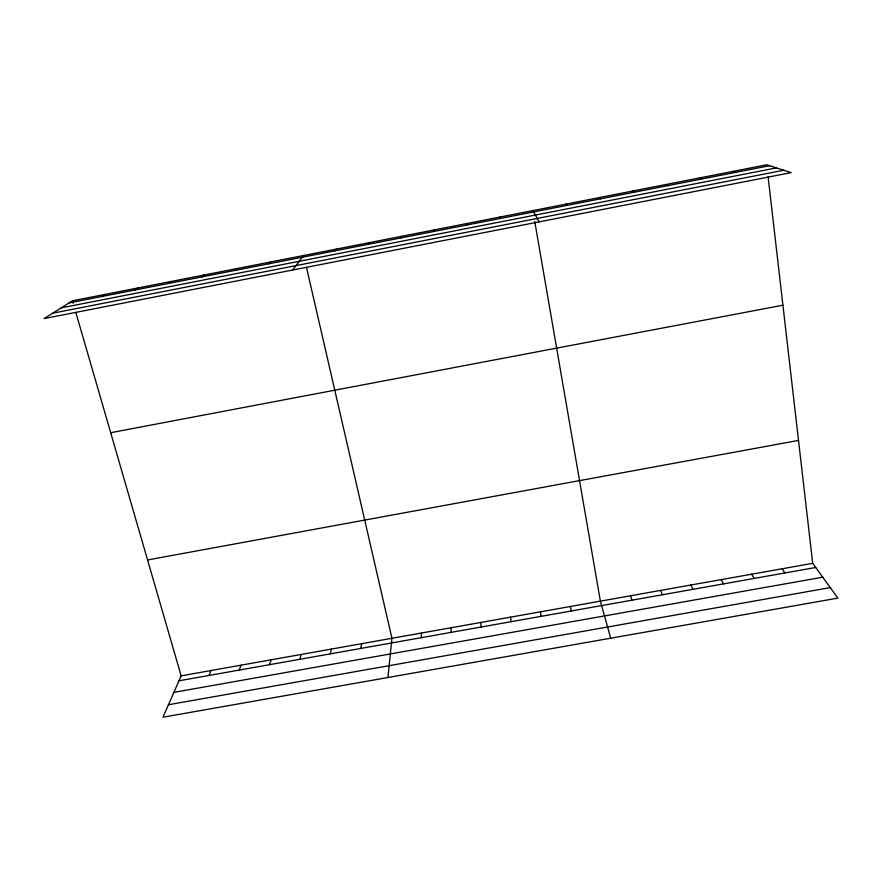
<?xml version="1.0" encoding="UTF-8"?>
<svg xmlns="http://www.w3.org/2000/svg" width="882" height="882" viewBox="0 0 882 882"><rect width="100%" height="100%" fill="white"/><g stroke="black" fill="none" stroke-linecap="round" stroke-linejoin="round"><path stroke-width="1.32" d="M421.243 637.686L421.486 633.022M433.944 231.459L434.098 229.948M387.926 677.519L391.95 638.292L306.473 267.345M360.859 648.435L361.587 643.695M330.342 653.871L331.312 649.097M299.902 659.284L301.115 654.477M400.924 237.92L401.365 236.354M269.539 664.686L271.006 659.835M239.276 670.077L240.973 665.193M209.078 675.447L211.019 670.529M75.819 312.404L181.152 675.844L162.927 717.22L837.9 598.106L812.697 563.322L768.079 176.587M367.981 244.369L368.731 242.748M335.149 250.808L336.185 249.132M292.592 270.024L303.739 255.482M268.778 263.806L270.399 262.02M235.24 270.377L237.17 268.525M201.813 276.915L204.029 275.019M168.484 283.453L170.987 281.49M135.244 289.957L138.044 287.951M102.114 296.451L105.201 294.379M72.456 300.795L44.1 318.578L791.198 172.618L766.723 164.78L72.456 300.795L73.206 303.375M69.072 302.923L769.633 165.706M61.178 307.873L776.436 167.889M52.7 313.187L783.767 170.237M110.68 432.709L782.918 305.216M147.57 559.96L798.519 440.416M181.152 675.844L812.697 563.322M178.969 680.805L815.718 567.479M173.875 692.37L822.752 577.192M168.429 704.74L830.282 587.599M733.019 171.384L735.61 172.376M699.415 177.966L701.697 179.013M665.91 184.525L667.883 185.639M632.504 191.074L634.169 192.243M599.198 197.601L600.554 198.825M565.979 204.106L567.038 205.385M782.125 568.769L784.881 572.969M751.629 574.193L754.132 578.438M532.871 210.589L539.156 221.856M721.222 579.617L723.472 583.895M690.893 585.02L692.877 589.341M660.64 590.411L662.382 594.777M630.465 595.791L631.953 600.19M499.851 217.06L500.292 218.46M610.697 638.204L600.377 601.149L534.724 221.36M570.367 606.496L571.349 610.972M540.434 611.832L541.173 616.342M510.579 617.146L511.075 621.7M466.931 223.51L467.074 224.965M480.8 622.46L481.054 627.047M451.11 627.752L451.11 632.372"/></g></svg>
